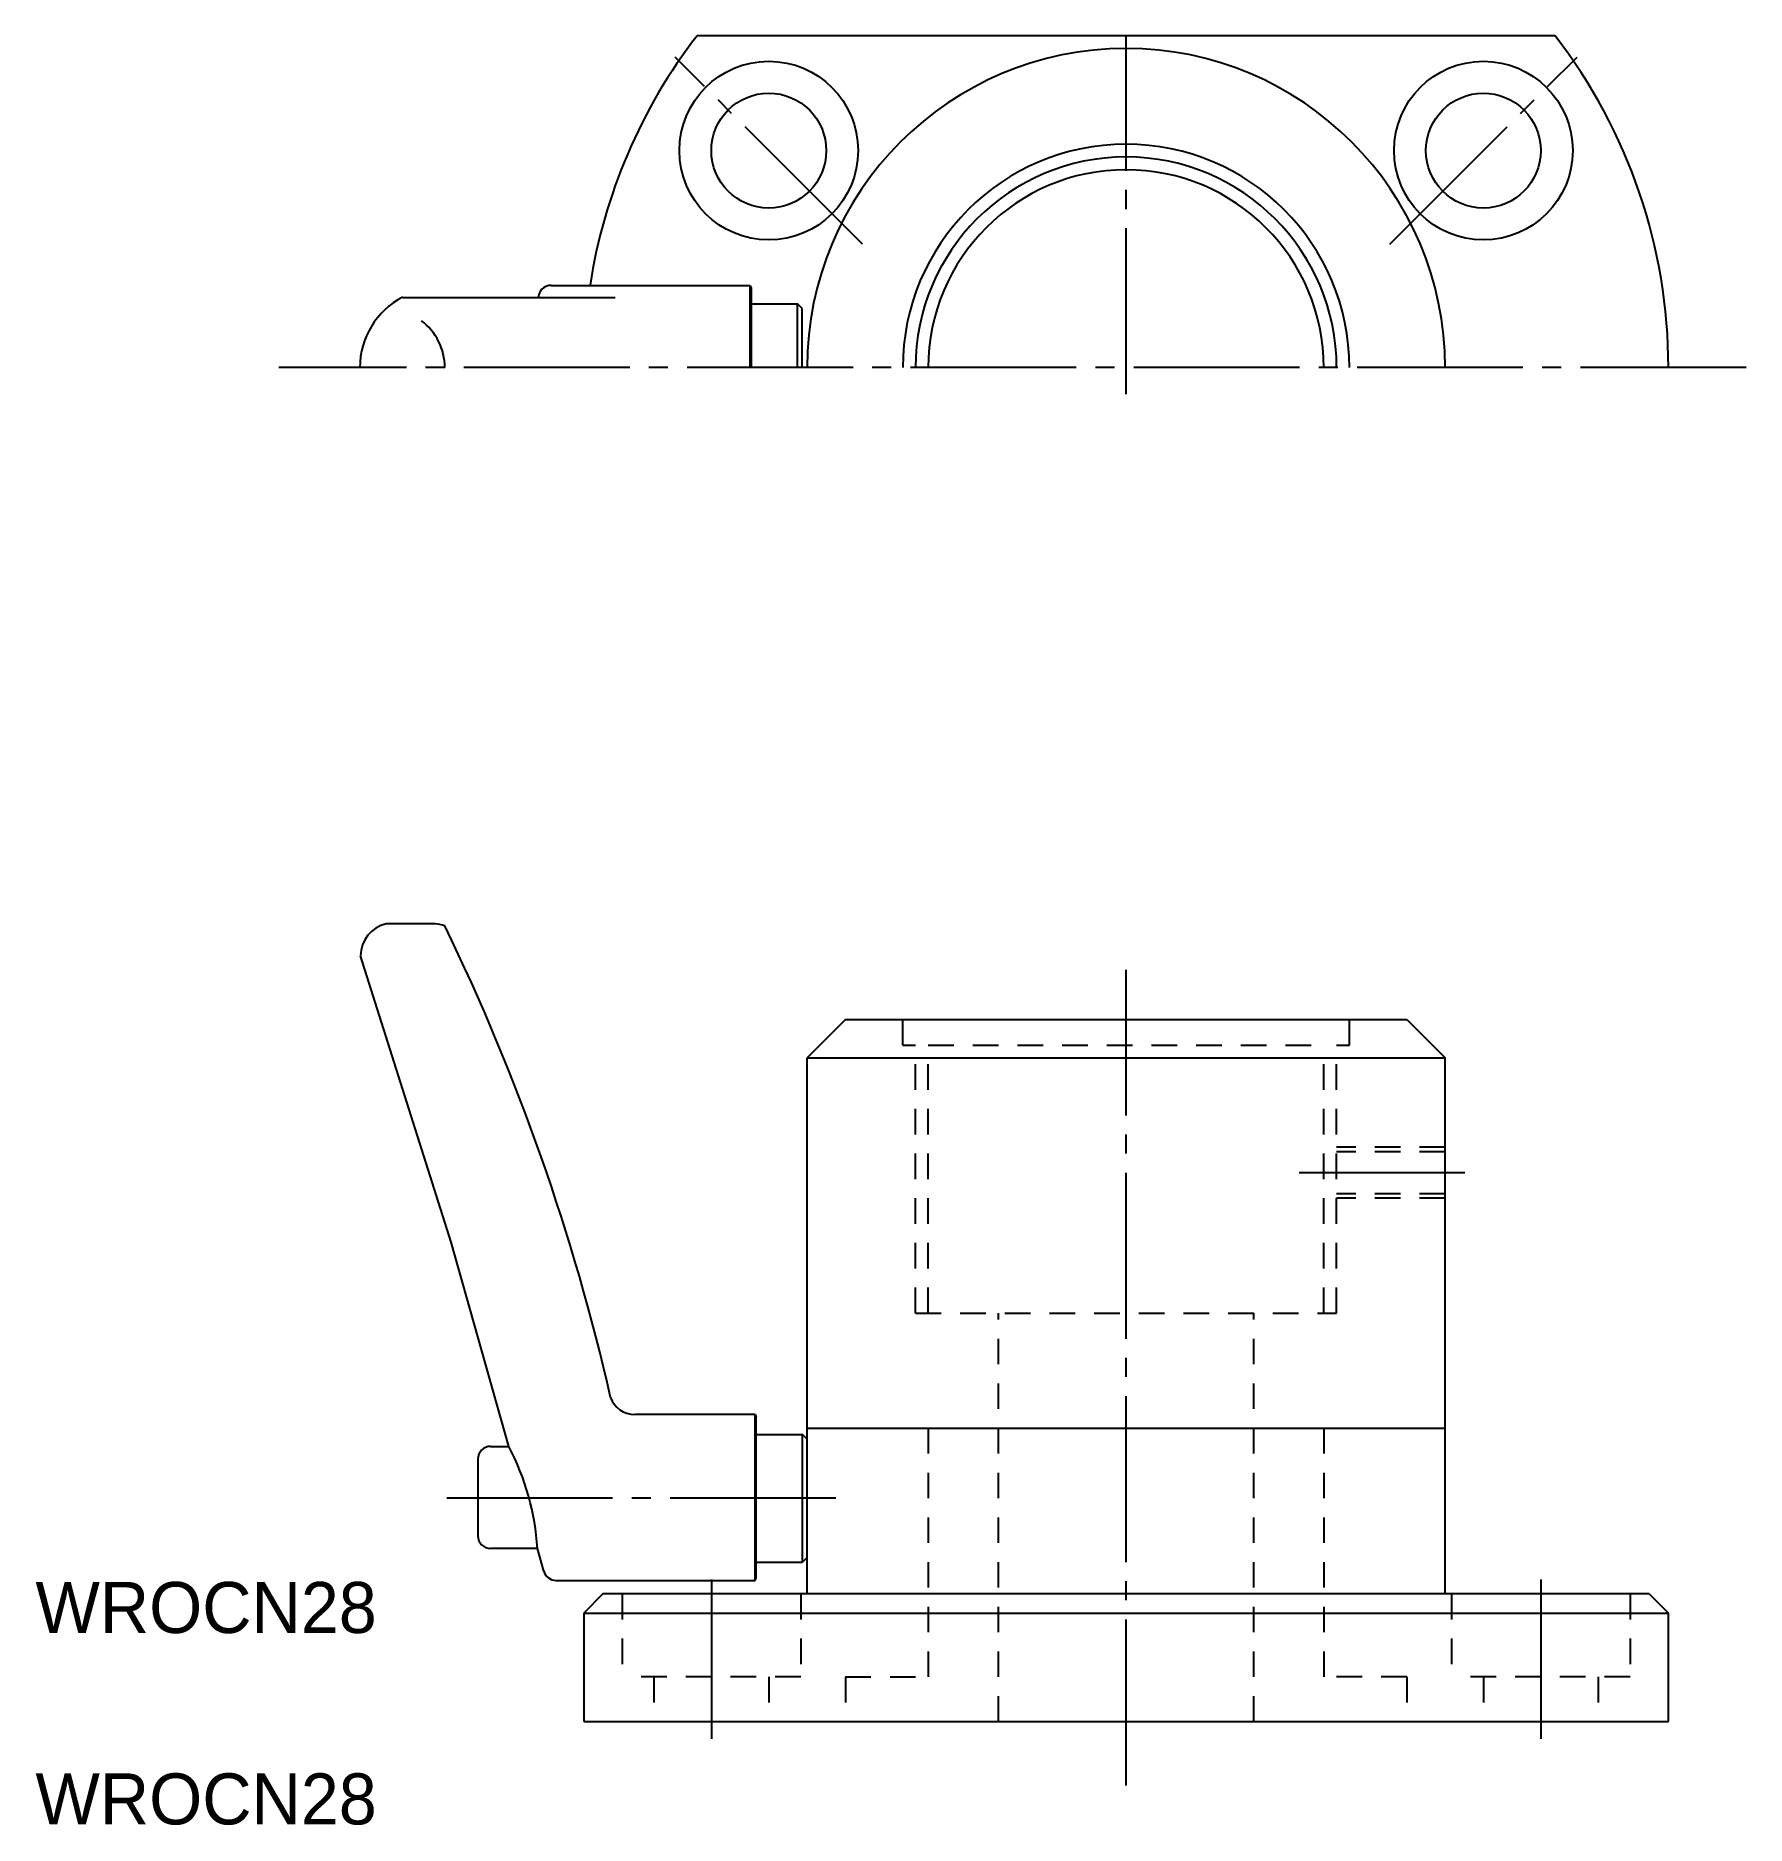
# Model space of a CAD drawing. Extents: x 649 to 783, y 734 to 874.
import ezdxf

# ---------------------------------------------------------------- set-up
doc = ezdxf.new("R2010")
doc.units = 0
doc.linetypes.add('CENTER', pattern=[17.5, 13, -1.5, 1.5, -1.5])
doc.linetypes.add('DASHED', pattern=[3.5, 2, -1.5])
doc.layers.get('0').update_dxf_attribs({"linetype": 'CONTINUOUS'})
doc.layers.add('CENTER', color=1, linetype='CENTER')

msp = doc.modelspace()

# ---------------------------------------------------------------- linework, layer by layer
at = {"color": 7, "linetype": 'CONTINUOUS'}
for p, q in [((768.12, 874.05), (700.88, 874.05)), ((705.02, 854.49), (705.02, 848.05)), ((705.11, 854.29), (705.11, 853.05)), ((677.81, 853.55), (688.42, 853.55)), ((688.48, 853.76), (688.42, 853.55)), ((688.42, 853.55), (694.45, 853.55)), ((705.11, 853.05), (708.74, 853.05)), ((705.11, 853.05), (705.11, 848.05)), ((709.11, 852.68), (708.74, 853.05)), ((708.74, 848.05), (708.74, 853.05)), ((709.11, 848.05), (709.11, 852.68)), ((680.36, 804.46), (676.52, 804.46)), ((681.61, 779.52), (674.5, 801.97)), ((712.5, 796.96), (709.5, 793.96)), ((712.5, 796.96), (756.5, 796.96)), ((756.5, 796.96), (759.5, 793.96)), ((709.5, 793.96), (759.5, 793.96)), ((709.5, 751.96), (709.5, 793.96)), ((759.5, 751.96), (759.5, 793.96)), ((686.12, 763.52), (681.61, 779.52)), ((705.42, 766.02), (695.99, 766.02)), ((705.42, 766.02), (705.5, 765.81)), ((705.42, 753.02), (705.42, 766.02)), ((705.5, 764.46), (705.5, 765.81)), ((705.5, 764.46), (709.14, 764.46)), ((705.5, 754.46), (705.5, 764.46)), ((709.5, 764.09), (709.14, 764.46)), ((709.14, 754.46), (709.14, 764.46)), ((709.5, 764.96), (759.5, 764.96)), ((684.7, 763.52), (686.12, 763.52)), ((709.5, 761.46), (709.5, 764.09)), ((683.7, 762.52), (683.7, 756.52)), ((709.5, 754.82), (709.5, 757.46)), ((688.37, 755.52), (684.7, 755.52)), ((688.87, 753.74), (688.37, 755.52)), ((705.5, 753.22), (705.5, 754.46)), ((705.5, 754.46), (709.14, 754.46)), ((709.5, 754.82), (709.14, 754.46)), ((689.83, 753.02), (705.42, 753.02)), ((693.5, 751.96), (692, 750.46)), ((775.5, 751.96), (693.5, 751.96)), ((775.5, 751.96), (777, 750.46)), ((692, 750.46), (777, 750.46)), ((692, 750.46), (692, 741.96)), ((777, 741.96), (777, 750.46)), ((692, 741.96), (777, 741.96))]:
    msp.add_line(p, q, dxfattribs=at)
for p, q in [((689.44, 854.49), (705.02, 854.49)), ((705.02, 854.49), (705.11, 854.29)), ((705.42, 753.02), (705.5, 753.22))]:
    msp.add_line(p, q)
at = {"color": 3, "linetype": 'DASHED'}
for p, q in [((717, 794.96), (717, 796.96)), ((752, 794.96), (752, 796.96)), ((717, 794.96), (718, 794.96)), ((718, 773.96), (718, 794.96)), ((719, 794.96), (750, 794.96)), ((719, 773.96), (719, 794.96)), ((750, 773.96), (750, 794.96)), ((751, 794.96), (752, 794.96)), ((751, 773.96), (751, 794.96)), ((759.5, 786.96), (751, 786.96)), ((759.5, 786.61), (751, 786.61)), ((759.5, 783.31), (751, 783.31)), ((759.5, 782.96), (751, 782.96)), ((718, 773.96), (751, 773.96)), ((724.5, 741.96), (724.5, 773.96)), ((744.5, 741.96), (744.5, 773.96)), ((719, 764.96), (719, 745.46)), ((750, 764.96), (750, 745.46)), ((695, 751.96), (695, 745.46)), ((709, 751.96), (709, 745.46)), ((760, 751.96), (760, 745.46)), ((774, 751.96), (774, 745.46)), ((709, 745.46), (695, 745.46)), ((697.5, 745.46), (697.5, 741.96)), ((706.5, 745.46), (706.5, 741.96)), ((712.5, 745.46), (719, 745.46)), ((712.5, 745.46), (712.5, 741.96)), ((756.5, 745.46), (750, 745.46)), ((756.5, 745.46), (756.5, 741.96)), ((774, 745.46), (760, 745.46)), ((762.5, 745.46), (762.5, 741.96)), ((771.5, 745.46), (771.5, 741.96))]:
    msp.add_line(p, q, dxfattribs=at)
at = {"color": 1, "linetype": 'CENTER'}
for p, q in [((702, 753.1), (702, 740.6)), ((767, 753.1), (767, 740.6))]:
    msp.add_line(p, q, dxfattribs=at)
at = {"color": 7, "linetype": 'CONTINUOUS'}
for centre, radius in [((706.5, 865.05), 7), ((762.5, 865.05), 7), ((706.5, 865.05), 4.5), ((762.5, 865.05), 4.5)]:
    msp.add_circle(centre, radius, dxfattribs=at)
for centre, radius, start, end in [((734.5, 848.05), 42.5, 142.2828, 171.2798), ((734.5, 848.05), 42.5, 0, 37.7172), ((734.5, 848.05), 25, 0, 180), ((734.5, 848.05), 17.5, 0, 180), ((734.5, 848.05), 16.5, 0, 180), ((734.5, 848.05), 15.5, 0, 180), ((689.44, 853.49), 1, 90, 164.2753), ((680.65, 848.05), 6.2, 117.3186, 180), ((676.51, 848.05), 4.6, 0, 53.0101), ((677.08, 801.94), 2.58, 102.6317, 179.2795), ((679.55, 798.52), 6, 75.017, 82.2759), ((527.07, 729.36), 171.3, 12.8123, 25.9457), ((695.99, 768.02), 2, 199.379, 270), ((684.7, 762.52), 1, 90, 180), ((668.69, 754.29), 19.72, 3.5609, 27.8886), ((684.7, 756.52), 1, 180, 270), ((689.83, 754.02), 1, 195.7247, 270)]:
    msp.add_arc(centre, radius, start, end, dxfattribs=at)
at = {"layer": 'CENTER', "color": 1, "linetype": 'CENTER'}
for p, q in [((734.5, 845.97), (734.5, 874.05)), ((713.84, 857.71), (699.16, 872.38)), ((755.16, 857.71), (769.84, 872.38)), ((783.1, 848.05), (668.11, 848.05)), ((734.5, 736.96), (734.5, 800.87)), ((761.06, 784.96), (747.11, 784.96)), ((711.76, 759.46), (680.51, 759.46))]:
    msp.add_line(p, q, dxfattribs=at)

# ---------------------------------------------------------------- texts
at = {"color": 7, "linetype": 'CONTINUOUS'}
for p in [(649.03, 748.9), (649.03, 733.9)]:
    msp.add_text('WROCN28', height=4, dxfattribs=at).set_placement(p)

doc.saveas('drawing.dxf')
